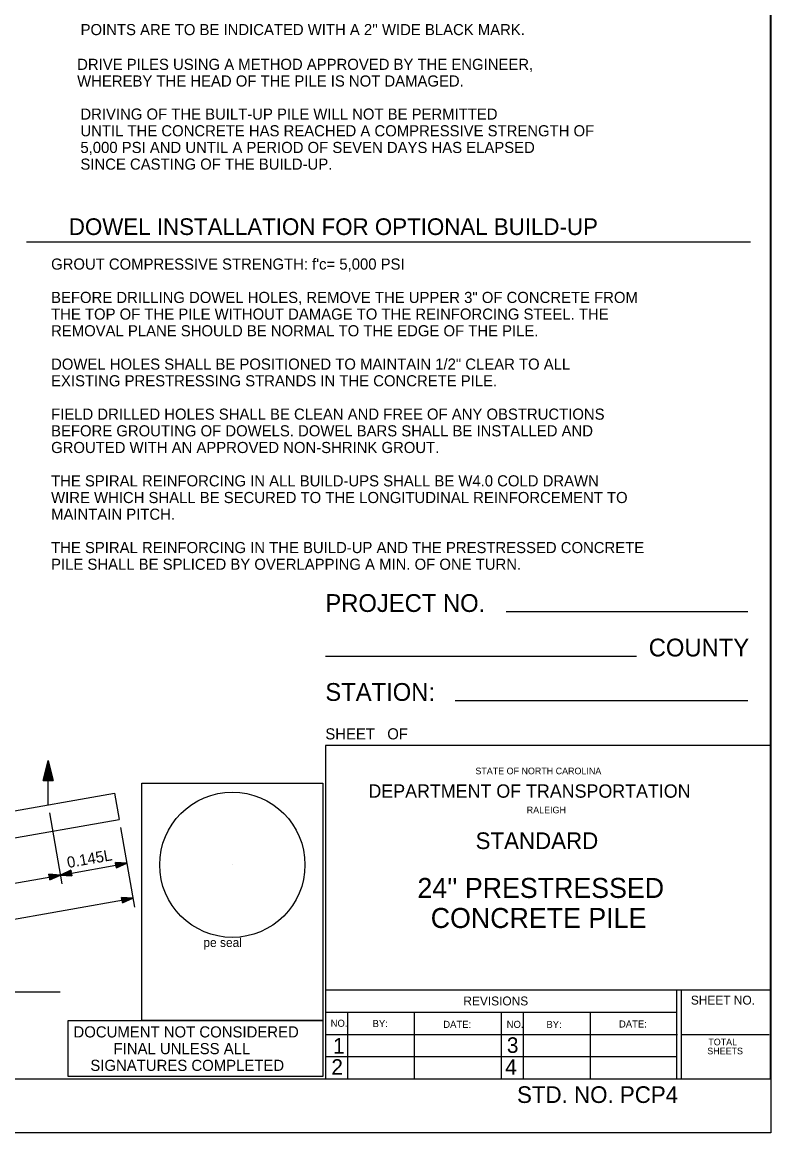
# Model space of a CAD drawing. Extents: x 0 to 22, y 0 to 16.7.
# Drawn here: x 16.43 to 22.04, y 0 to 8.33 of the extents above; entities that cross this region are included whole.
import ezdxf

# ---------------------------------------------------------------- set-up
doc = ezdxf.new("R2010")
doc.units = 0
for name, color, linetype in [('Dimension Lines', 7, 'Continuous'), ('Miscellaneous Lines', 7, 'Continuous'), ('Plan Sheet', 7, 'Continuous'), ('Plan Sheet CELL', 7, 'Continuous'), ('Plot Shape', 7, 'Continuous'), ('Sheet Sticker Exception Certification CELL', 7, 'Continuous'), ('Subtitle Text', 7, 'Continuous'), ('Text', 7, 'Continuous'), ('User Information Notes CELL', 7, 'Continuous')]:
    doc.layers.add(name, color=color, linetype=linetype)

msp = doc.modelspace()

# ---------------------------------------------------------------- linework, layer by layer
at = {"layer": 'Dimension Lines'}
for p, q in [((16.4634, 6.6792), (21.8901, 6.6792)), ((16.6347, 2.3994), (16.7288, 1.866)), ((17.1678, 2.2875), (17.2728, 1.6919)), ((16.7171, 1.9324), (17.2149, 2.0202)), ((15.8198, 1.7742), (16.7171, 1.9324)), ((14.471, 1.2656), (17.2612, 1.7576))]:
    msp.add_line(p, q, dxfattribs=at)
for points in [[(16.6244, 2.641), (16.6169, 2.641), (16.6244, 2.791), (16.6094, 2.641), (16.6019, 2.641), (16.6244, 2.791), (16.5944, 2.641), (16.5869, 2.641), (16.6244, 2.791), (16.6619, 2.641), (16.6544, 2.641), (16.6244, 2.791), (16.6469, 2.641), (16.6394, 2.641), (16.6244, 2.791), (16.6319, 2.641), (16.5869, 2.641), (16.6619, 2.641), (16.6244, 2.791), (16.5869, 2.641)], [(17.1329, 2.0057), (17.1321, 2.0098), (17.2149, 2.0202), (17.1314, 2.0139), (17.1307, 2.018), (17.2149, 2.0202), (17.13, 2.0221), (17.1293, 2.0262), (17.2149, 2.0202), (17.1365, 1.9852), (17.1358, 1.9893), (17.2149, 2.0202), (17.135, 1.9934), (17.1343, 1.9975), (17.2149, 2.0202), (17.1336, 2.0016), (17.1293, 2.0262), (17.1365, 1.9852), (17.2149, 2.0202), (17.1293, 2.0262)], [(16.635, 1.9179), (16.6343, 1.922), (16.7171, 1.9324), (16.6335, 1.9261), (16.6328, 1.9302), (16.7171, 1.9324), (16.6321, 1.9343), (16.6314, 1.9384), (16.7171, 1.9324), (16.6386, 1.8974), (16.6379, 1.9015), (16.7171, 1.9324), (16.6372, 1.9056), (16.6364, 1.9097), (16.7171, 1.9324), (16.6357, 1.9138), (16.6314, 1.9384), (16.6386, 1.8974), (16.7171, 1.9324), (16.6314, 1.9384)], [(16.7991, 1.9468), (16.7999, 1.9427), (16.7171, 1.9324), (16.8006, 1.9386), (16.8013, 1.9345), (16.7171, 1.9324), (16.802, 1.9304), (16.8027, 1.9263), (16.7171, 1.9324), (16.7955, 1.9674), (16.7962, 1.9633), (16.7171, 1.9324), (16.797, 1.9592), (16.7977, 1.9551), (16.7171, 1.9324), (16.7984, 1.951), (16.8027, 1.9263), (16.7955, 1.9674), (16.7171, 1.9324), (16.8027, 1.9263)], [(17.1792, 1.7431), (17.1784, 1.7472), (17.2612, 1.7576), (17.1777, 1.7513), (17.177, 1.7554), (17.2612, 1.7576), (17.1763, 1.7595), (17.1756, 1.7636), (17.2612, 1.7576), (17.1828, 1.7226), (17.1821, 1.7267), (17.2612, 1.7576), (17.1813, 1.7308), (17.1806, 1.7349), (17.2612, 1.7576), (17.1799, 1.739), (17.1756, 1.7636), (17.1828, 1.7226), (17.2612, 1.7576), (17.1756, 1.7636)]]:
    msp.add_lwpolyline(points, dxfattribs=at)
at = {"layer": 'Miscellaneous Lines'}
for p, q in [((16.6244, 2.4576), (16.6244, 2.791)), ((14.332, 2.0534), (17.1223, 2.5454)), ((17.1223, 2.5454), (17.157, 2.3485)), ((14.3668, 1.8565), (17.157, 2.3485))]:
    msp.add_line(p, q, dxfattribs=at)
at = {"layer": 'Plan Sheet'}
for p, q in [((22.0362, 14.404), (22.0362, 0.4041)), ((0.7027, 0.4041), (22.0362, 0.4041)), ((22.0421, 0), (22.0421, 0))]:
    msp.add_line(p, q, dxfattribs=at)
at = {"layer": 'Plan Sheet CELL'}
for p, q in [((21.8697, 3.9043), (20.0583, 3.9043)), ((21.0363, 3.5708), (18.703, 3.5708)), ((21.8697, 3.2378), (19.6765, 3.2378)), ((22.0362, 2.9043), (18.703, 2.9043)), ((18.703, 2.9043), (18.703, 0.4041)), ((18.703, 1.071), (22.0362, 1.071)), ((21.3365, 1.071), (21.3365, 0.4041)), ((21.3698, 1.071), (21.3698, 0.4041)), ((18.703, 0.9045), (21.3377, 0.9045)), ((18.7051, 0.9045), (18.7051, 0.4041)), ((18.8695, 0.9045), (18.8695, 0.4041)), ((19.3695, 0.9016), (19.3695, 0.4016)), ((20.0201, 0.9045), (20.0201, 0.3999)), ((20.1871, 0.9045), (20.1871, 0.4037)), ((20.687, 0.9045), (20.687, 0.4037)), ((18.703, 0.7375), (21.3431, 0.7375)), ((21.3698, 0.7375), (22.0304, 0.7375)), ((18.703, 0.571), (21.3377, 0.571))]:
    msp.add_line(p, q, dxfattribs=at)
at = {"layer": 'Plot Shape'}
msp.add_lwpolyline([(0, 14.6666), (22.0421, 14.6666), (22.0421, 0), (0, 0)], close=True, dxfattribs=at)
at = {"layer": 'Sheet Sticker Exception Certification CELL'}
msp.add_lwpolyline([(16.7758, 0.8409), (18.6844, 0.8409), (18.6844, 0.4209), (16.7758, 0.4209)], close=True, dxfattribs=at)
at = {"layer": 'Subtitle Text'}
msp.add_line((14.7396, 1.0568), (16.7147, 1.0568), dxfattribs=at)
at = {"layer": 'User Information Notes CELL'}
msp.add_line((18.006, 2.009), (18.006, 2.009), dxfattribs=at)
msp.add_lwpolyline([(17.3276, 2.6203), (18.6844, 2.6203), (18.6844, 0.8409), (17.3276, 0.8409)], close=True, dxfattribs=at)
msp.add_circle((18.006, 2.009), 0.5444, dxfattribs=at)

# ---------------------------------------------------------------- texts
at = {"layer": 'Plan Sheet CELL'}
for s, height, p in [('PROJECT NO.', 0.133333, (18.703, 3.9043)), ('COUNTY', 0.13333, (21.1271, 3.5708)), ('STATION:', 0.13333, (18.703, 3.2378)), ('SHEET   OF  ', 0.083333, (18.703, 2.9489)), ('STATE OF NORTH CAROLINA', 0.049996, (19.8279, 2.6875)), ('DEPARTMENT OF TRANSPORTATION', 0.099996, (19.0263, 2.5118)), ('RALEIGH', 0.05, (20.2128, 2.3948)), ('REVISIONS', 0.06666, (19.738, 0.9548)), ('SHEET NO.', 0.06666, (21.4431, 0.9611)), ('NO.', 0.05312, (18.7426, 0.7946)), ('BY:', 0.05312, (19.0573, 0.7921)), ('DATE:', 0.05312, (19.5868, 0.7863)), ('NO.', 0.05312, (20.0626, 0.7863)), ('BY:', 0.05312, (20.3603, 0.7858)), ('DATE:', 0.05312, (20.904, 0.7892)), ('1', 0.1167, (18.76, 0.5935)), ('3', 0.1167, (20.0639, 0.5989)), ('TOTAL', 0.05, (21.5738, 0.6555)), ('SHEETS', 0.05, (21.5661, 0.5881)), ('2', 0.1167, (18.748, 0.4349)), ('4', 0.1167, (20.0514, 0.4349))]:
    msp.add_text(s, height=height, dxfattribs=at).set_placement(p)
at = {"layer": 'Sheet Sticker Exception Certification CELL'}
for s, p in [('DOCUMENT NOT CONSIDERED', (16.8151, 0.7145)), ('FINAL UNLESS ALL', (17.1154, 0.5892)), ('SIGNATURES COMPLETED', (16.9414, 0.4638))]:
    msp.add_text(s, height=0.083563, dxfattribs=at).set_placement(p)
at = {"layer": 'Text'}
for s, height, p in [("POINTS ARE TO BE INDICATED WITH A 2'' WIDE BLACK MARK.", 0.083333, (16.8685, 8.228)), ('DRIVE PILES USING A METHOD APPROVED BY THE ENGINEER,', 0.083333, (16.8428, 7.9677)), ('WHEREBY THE HEAD OF THE PILE IS NOT DAMAGED.', 0.083333, (16.8428, 7.8427)), ('DRIVING OF THE BUILT-UP PILE WILL NOT BE PERMITTED', 0.083333, (16.867, 7.5946)), ('UNTIL THE CONCRETE HAS REACHED A COMPRESSIVE STRENGTH OF', 0.083333, (16.867, 7.4696)), ('5,000 PSI AND UNTIL A PERIOD OF SEVEN DAYS HAS ELAPSED', 0.083333, (16.867, 7.3446)), ('SINCE CASTING OF THE BUILD-UP.', 0.083333, (16.867, 7.2196)), ('DOWEL INSTALLATION FOR OPTIONAL BUILD-UP', 0.125, (16.7803, 6.7299)), ("GROUT COMPRESSIVE STRENGTH: f'c= 5,000 PSI", 0.083333, (16.6473, 6.4704)), ('BEFORE DRILLING DOWEL HOLES, REMOVE THE UPPER 3" OF CONCRETE FROM ', 0.083333, (16.6473, 6.2204)), ('THE TOP OF THE PILE WITHOUT DAMAGE TO THE REINFORCING STEEL. THE', 0.083333, (16.6473, 6.0954)), ('REMOVAL PLANE SHOULD BE NORMAL TO THE EDGE OF THE PILE.', 0.083333, (16.6473, 5.9704)), ('DOWEL HOLES SHALL BE POSITIONED TO MAINTAIN 1/2" CLEAR TO ALL ', 0.083333, (16.6473, 5.7204)), ('EXISTING PRESTRESSING STRANDS IN THE CONCRETE PILE.', 0.083333, (16.6473, 5.5954)), ('FIELD DRILLED HOLES SHALL BE CLEAN AND FREE OF ANY OBSTRUCTIONS ', 0.083333, (16.6473, 5.3454)), ('BEFORE GROUTING OF DOWELS. DOWEL BARS SHALL BE INSTALLED AND ', 0.083333, (16.6473, 5.2204)), ('GROUTED WITH AN APPROVED NON-SHRINK GROUT.', 0.083333, (16.6473, 5.0954)), ('THE SPIRAL REINFORCING IN ALL BUILD-UPS SHALL BE W4.0 COLD DRAWN', 0.083333, (16.6473, 4.8454)), ('WIRE WHICH SHALL BE SECURED TO THE LONGITUDINAL REINFORCEMENT TO', 0.083333, (16.6473, 4.7204)), ('MAINTAIN PITCH.', 0.083333, (16.6473, 4.5954)), ('THE SPIRAL REINFORCING IN THE BUILD-UP AND THE PRESTRESSED CONCRETE ', 0.083333, (16.6473, 4.3454)), ('PILE SHALL BE SPLICED BY OVERLAPPING A MIN. OF ONE TURN.', 0.083333, (16.6473, 4.2204)), ('STANDARD', 0.125, (19.8294, 2.1269)), ("24'' PRESTRESSED", 0.15, (19.3933, 1.7603)), ('CONCRETE PILE', 0.15, (19.4931, 1.5353)), ('STD. NO. PCP4', 0.125, (20.14, 0.2236))]:
    msp.add_text(s, height=height, dxfattribs=at).set_placement(p)
msp.add_text('0.145L', height=0.08333, rotation=9.9997, dxfattribs=at).set_placement((16.7743, 1.9844))
at = {"layer": 'User Information Notes CELL'}
msp.add_text('pe seal', height=0.067, dxfattribs=at).set_placement((17.7888, 1.3931))

doc.saveas('drawing.dxf')
